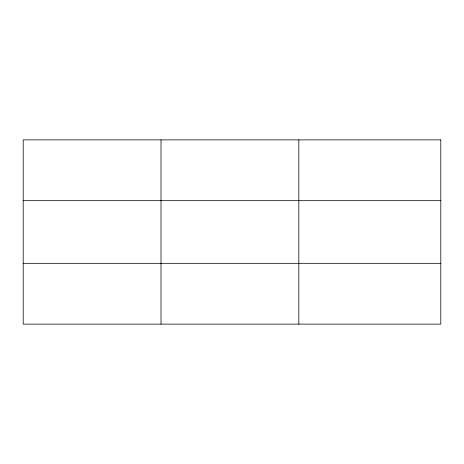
<?xml version="1.0" encoding="UTF-8"?>
<svg xmlns="http://www.w3.org/2000/svg" width="464" height="464" viewBox="0 0 464 464"><rect width="100%" height="100%" fill="white"/><g stroke="black" fill="none" stroke-linecap="round" stroke-linejoin="round"><path stroke-width="0.7" d="M161.008 324.121L161.008 139.879M298.816 324.121L298.816 139.879M23.2 200.68L440.8 200.68M23.2 263.32L440.8 263.32M440.8 139.879L440.8 324.121L23.2 324.121L23.2 139.879L440.8 139.879"/></g></svg>
